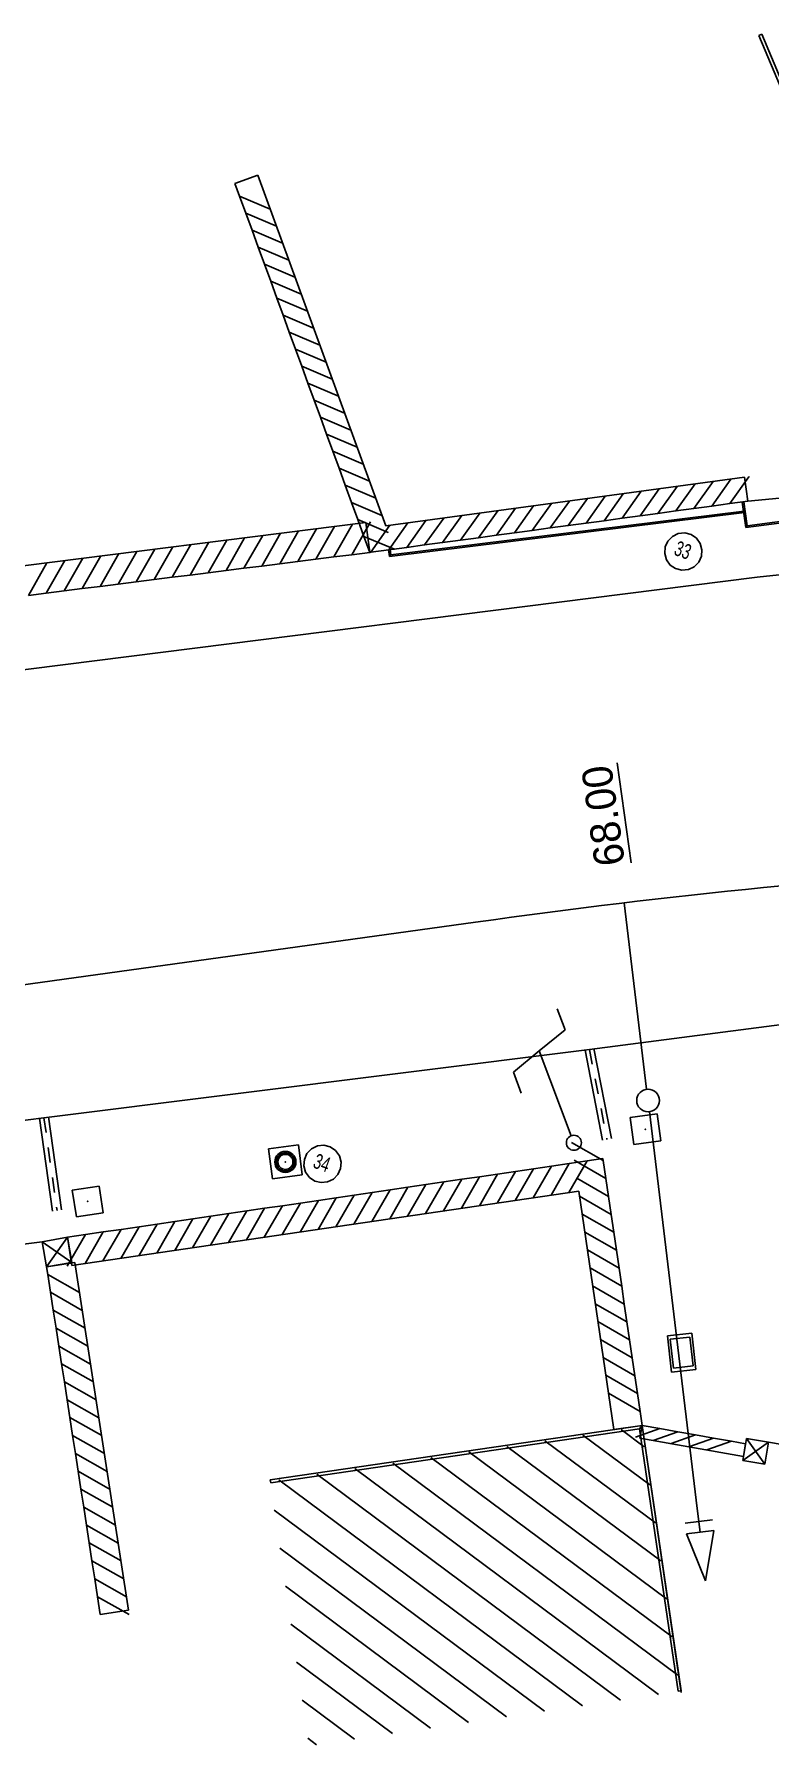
# Model space of a CAD drawing. Extents: x -215 to 206, y -120 to -34.
# Drawn here: x 104.72 to 114.47, y -82.09 to -59.42 of the extents above; entities that cross this region are included whole.
import ezdxf
from ezdxf.enums import TextEntityAlignment as Align

# ---------------------------------------------------------------- set-up
doc = ezdxf.new("R2010")
doc.units = 0
doc.header["$MEASUREMENT"] = 0
for name, color, linetype in [('C_BAT_INDI', 7, 'CONTINUOUS'), ('C_BAT_INDU', 7, 'CONTINUOUS'), ('TOP$BATI', 7, 'CONTINUOUS')]:
    doc.layers.add(name, color=color, linetype=linetype)
doc.styles.add('txt', font='TXT', dxfattribs={"height": 0.2})

# ---------------------------------------------------------------- blocks, each defined once
blk = doc.blocks.new('BRANC')
at = {"layer": 'C_BAT_INDU', "color": 5, "linetype": 'Continuous'}
for p, q in [((-24.1355, 0.1509, -0.0006), (-7.9202, 4.518, -0.0013)), ((-7.9196, -4.5168, 0.0002), (-24.1355, 0.1509, -0.0006)), ((-7.9211, -0.0006, -0.0002), (0, 0)), ((-7.9202, 4.518, -0.0013), (-7.9196, -4.5168, 0.0002)), ((-4.2835, 4.5178, -0.0017), (-4.2829, -4.517, -0.0001))]:
    blk.add_line(p, q, dxfattribs=at)

msp = doc.modelspace()

# ---------------------------------------------------------------- linework, layer by layer
at = {"layer": 'C_BAT_INDI', "color": 5, "linetype": 'Continuous'}
for p, q in [((112.835, -73.4, -0.028), (112.537, -70.931, -0.028)), ((100.827, -72.532, 997.356), (110.567, -71.187, -0.028)), ((113.505, -78.956, -0.028), (112.871, -73.697, -0.028))]:
    msp.add_line(p, q, dxfattribs=at)
msp.add_circle((112.853, -73.549, -0.028), 0.15, dxfattribs=at)
at = {"layer": 'C_BAT_INDI', "color": 5, "linetype": 'Continuous', "extrusion": (0, 0, -1)}
msp.add_arc((-123.862, -165.745, 0.028), 95.488, 81.99693, 91.21692, dxfattribs=at)
at = {"layer": 'TOP$BATI', "color": 7, "linetype": 'Continuous'}
for p, q in [((114.323, -59.436, 991.352), (114.36, -59.42, 991.352)), ((116.453, -64.52, 991.352), (114.323, -59.436, 991.352)), ((114.36, -59.42, 991.352), (116.48, -64.481, 991.352)), ((107.38, -61.397, 991.352), (107.681, -61.288, 991.352)), ((109.378, -65.935, 998.882), (107.681, -61.288, 998.882)), ((114.131, -65.292, 998.882), (109.378, -65.935, 998.882)), ((114.174, -65.609, 998.882), (114.131, -65.292, 998.882)), ((114.174, -65.609, 998.882), (115.295, -65.498, 998.882)), ((114.102, -65.619, 998.871), (114.121, -65.616, 998.871)), ((114.148, -65.957, 998.871), (114.102, -65.619, 998.871)), ((114.121, -65.616, 998.871), (114.165, -65.935, 998.871)), ((109.116, -65.89, 998.365), (103.491, -66.599, 998.365)), ((108.451, -66.377, 998.365), (108.699, -65.943, 998.365)), ((108.699, -65.943, 998.365), (108.451, -66.377, 998.365)), ((108.69, -66.347, 998.365), (108.937, -65.913, 998.365)), ((108.937, -65.913, 998.365), (108.69, -66.347, 998.365)), ((108.928, -66.317, 998.365), (109.175, -65.883, 998.365)), ((109.175, -65.883, 998.365), (108.928, -66.317, 998.365)), ((109.166, -66.287, 998.365), (109.116, -65.89, 998.365)), ((114.131, -65.759, 998.825), (109.427, -66.343, 998.825)), ((109.444, -66.321, 998.825), (114.128, -65.739, 998.825)), ((114.128, -65.739, 998.825), (114.131, -65.759, 998.825)), ((115.424, -65.79, 998.871), (114.148, -65.957, 998.871)), ((114.148, -65.957, 998.871), (114.165, -65.935, 998.871)), ((114.165, -65.935, 998.871), (114.148, -65.957, 998.871)), ((114.165, -65.935, 998.871), (115.401, -65.772, 998.871)), ((106.546, -66.617, 998.365), (106.794, -66.183, 998.365)), ((106.794, -66.183, 998.365), (106.546, -66.617, 998.365)), ((106.785, -66.587, 998.365), (107.032, -66.153, 998.365)), ((107.032, -66.153, 998.365), (106.785, -66.587, 998.365)), ((107.023, -66.557, 998.365), (107.27, -66.123, 998.365)), ((107.27, -66.123, 998.365), (107.023, -66.557, 998.365)), ((107.261, -66.527, 998.365), (107.508, -66.093, 998.365)), ((107.508, -66.093, 998.365), (107.261, -66.527, 998.365)), ((107.499, -66.497, 998.365), (107.747, -66.063, 998.365)), ((107.747, -66.063, 998.365), (107.499, -66.497, 998.365)), ((107.737, -66.467, 998.365), (107.985, -66.033, 998.365)), ((107.985, -66.033, 998.365), (107.737, -66.467, 998.365)), ((107.975, -66.437, 998.365), (108.223, -66.003, 998.365)), ((108.223, -66.003, 998.365), (107.975, -66.437, 998.365)), ((108.213, -66.407, 998.365), (108.461, -65.973, 998.365)), ((108.461, -65.973, 998.365), (108.213, -66.407, 998.365)), ((113.081, -66.215, 991.352), (113.116, -66.136, 991.352)), ((113.116, -66.136, 991.352), (113.176, -66.074, 991.352)), ((113.176, -66.074, 991.352), (113.254, -66.037, 991.352)), ((113.254, -66.037, 991.352), (113.34, -66.028, 991.352)), ((113.34, -66.028, 991.352), (113.423, -66.049, 991.352)), ((113.423, -66.049, 991.352), (113.495, -66.098, 991.352)), ((113.495, -66.098, 991.352), (113.545, -66.168, 991.352)), ((113.545, -66.168, 991.352), (113.568, -66.251, 991.352)), ((114.298, -66.613, 996.853), (120.123, -66.026, 996.853)), ((104.88, -66.827, 998.365), (105.127, -66.393, 998.365)), ((105.127, -66.393, 998.365), (104.88, -66.827, 998.365)), ((105.118, -66.797, 998.365), (105.365, -66.363, 998.365)), ((105.365, -66.363, 998.365), (105.118, -66.797, 998.365)), ((105.356, -66.767, 998.365), (105.603, -66.333, 998.365)), ((105.603, -66.333, 998.365), (105.356, -66.767, 998.365)), ((105.594, -66.737, 998.365), (105.842, -66.303, 998.365)), ((105.842, -66.303, 998.365), (105.594, -66.737, 998.365)), ((105.832, -66.707, 998.365), (106.08, -66.273, 998.365)), ((106.08, -66.273, 998.365), (105.832, -66.707, 998.365)), ((106.07, -66.677, 998.365), (106.318, -66.243, 998.365)), ((106.318, -66.243, 998.365), (106.07, -66.677, 998.365)), ((106.308, -66.647, 998.365), (106.556, -66.213, 998.365)), ((106.556, -66.213, 998.365), (106.308, -66.647, 998.365)), ((108.213, -66.407, 998.365), (107.975, -66.437, 998.365)), ((108.451, -66.377, 998.365), (108.213, -66.407, 998.365)), ((108.69, -66.347, 998.365), (108.451, -66.377, 998.365)), ((108.928, -66.317, 998.365), (108.69, -66.347, 998.365)), ((109.166, -66.287, 998.365), (108.928, -66.317, 998.365)), ((109.415, -66.253, 998.825), (109.435, -66.25, 998.825)), ((109.427, -66.343, 998.825), (109.415, -66.253, 998.825)), ((109.427, -66.343, 998.825), (109.444, -66.321, 998.825)), ((109.444, -66.321, 998.825), (109.427, -66.343, 998.825)), ((109.435, -66.25, 998.825), (109.444, -66.321, 998.825)), ((113.074, -66.301, 991.352), (113.081, -66.215, 991.352)), ((113.097, -66.384, 991.352), (113.074, -66.301, 991.352)), ((113.148, -66.454, 991.352), (113.097, -66.384, 991.352)), ((113.562, -66.337, 991.352), (113.526, -66.416, 991.352)), ((113.568, -66.251, 991.352), (113.562, -66.337, 991.352)), ((103.938, -67.924, 996.853), (114.298, -66.613, 996.853)), ((104.642, -66.857, 998.365), (104.889, -66.423, 998.365)), ((104.889, -66.423, 998.365), (104.642, -66.857, 998.365)), ((106.546, -66.617, 998.365), (106.308, -66.647, 998.365)), ((106.785, -66.587, 998.365), (106.546, -66.617, 998.365)), ((107.023, -66.557, 998.365), (106.785, -66.587, 998.365)), ((107.261, -66.527, 998.365), (107.023, -66.557, 998.365)), ((107.499, -66.497, 998.365), (107.261, -66.527, 998.365)), ((107.737, -66.467, 998.365), (107.499, -66.497, 998.365)), ((107.975, -66.437, 998.365), (107.737, -66.467, 998.365)), ((113.219, -66.502, 991.352), (113.148, -66.454, 991.352)), ((113.303, -66.524, 991.352), (113.219, -66.502, 991.352)), ((113.389, -66.515, 991.352), (113.303, -66.524, 991.352)), ((113.466, -66.478, 991.352), (113.389, -66.515, 991.352)), ((113.526, -66.416, 991.352), (113.466, -66.478, 991.352)), ((104.88, -66.827, 998.365), (104.642, -66.857, 998.365)), ((105.118, -66.797, 998.365), (104.88, -66.827, 998.365)), ((105.356, -66.767, 998.365), (105.118, -66.797, 998.365)), ((105.594, -66.737, 998.365), (105.356, -66.767, 998.365)), ((105.832, -66.707, 998.365), (105.594, -66.737, 998.365)), ((106.07, -66.677, 998.365), (105.832, -66.707, 998.365)), ((106.308, -66.647, 998.365), (106.07, -66.677, 998.365)), ((112.077, -72.872, 996.118), (120.542, -71.773, 996.118)), ((111.65, -72.333, 998.291), (111.756, -72.614, 998.291)), ((111.756, -72.614, 998.291), (111.412, -72.893, 998.291)), ((104.848, -73.777, 996.118), (112.077, -72.872, 996.118)), ((111.412, -72.893, 998.291), (111.069, -73.172, 998.291)), ((111.412, -72.893, 998.291), (111.836, -74.016, 998.291)), ((112.018, -72.883, 998.146), (112.25, -74.077, 998.146)), ((112.077, -72.872, 998.146), (112.115, -73.068, 998.146)), ((112.136, -72.86, 998.146), (112.368, -74.054, 998.146)), ((111.069, -73.172, 998.291), (111.174, -73.453, 998.291)), ((112.153, -73.264, 998.193), (112.192, -73.461, 998.193)), ((112.23, -73.657, 998.24), (112.268, -73.853, 998.24)), ((101.525, -74.215, 996.118), (104.848, -73.777, 996.118)), ((104.788, -73.785, 997.757), (104.963, -75.014, 997.757)), ((104.848, -73.777, 997.757), (104.876, -73.975, 997.757)), ((104.907, -73.768, 997.757), (105.081, -74.997, 997.757)), ((112.975, -73.728, 998.31), (112.618, -73.775, 998.31)), ((112.618, -73.775, 998.31), (112.664, -74.132, 998.31)), ((113.021, -74.086, 998.31), (112.975, -73.728, 998.31)), ((112.26, -74.346, 997.996), (111.841, -74.104, 997.996)), ((111.841, -74.104, 997.996), (112.26, -74.346, 997.996)), ((112.306, -74.05, 998.286), (112.309, -74.066, 998.286)), ((112.664, -74.132, 998.31), (113.021, -74.086, 998.31)), ((104.904, -74.173, 997.821), (104.932, -74.371, 997.821)), ((108.22, -74.139, 998.069), (107.824, -74.19, 998.069)), ((107.824, -74.19, 998.069), (107.875, -74.587, 998.069)), ((108.272, -74.536, 998.069), (108.22, -74.139, 998.069)), ((108.292, -74.415, 991.352), (108.299, -74.329, 991.352)), ((108.299, -74.329, 991.352), (108.334, -74.25, 991.352)), ((108.334, -74.25, 991.352), (108.394, -74.189, 991.352)), ((108.394, -74.189, 991.352), (108.472, -74.151, 991.352)), ((108.472, -74.151, 991.352), (108.558, -74.142, 991.352)), ((108.558, -74.142, 991.352), (108.641, -74.164, 991.352)), ((108.641, -74.164, 991.352), (108.713, -74.212, 991.352)), ((108.713, -74.212, 991.352), (108.763, -74.282, 991.352)), ((108.763, -74.282, 991.352), (108.786, -74.365, 991.352)), ((112.295, -74.584, 997.996), (111.876, -74.342, 997.996)), ((111.876, -74.342, 997.996), (112.295, -74.584, 997.996)), ((112.047, -74.349, 997.996), (112.256, -74.318, 997.996)), ((112.256, -74.318, 997.996), (112.26, -74.346, 997.996)), ((104.96, -74.569, 997.885), (104.988, -74.767, 997.885)), ((107.875, -74.587, 998.069), (108.272, -74.536, 998.069)), ((108.316, -74.498, 991.352), (108.292, -74.415, 991.352)), ((108.366, -74.568, 991.352), (108.316, -74.498, 991.352)), ((108.437, -74.617, 991.352), (108.366, -74.568, 991.352)), ((108.745, -74.53, 991.352), (108.684, -74.592, 991.352)), ((108.78, -74.451, 991.352), (108.745, -74.53, 991.352)), ((108.786, -74.365, 991.352), (108.78, -74.451, 991.352)), ((110.622, -74.559, 997.996), (110.38, -74.978, 997.996)), ((110.38, -74.978, 997.996), (110.622, -74.559, 997.996)), ((110.385, -74.593, 997.996), (110.622, -74.559, 997.996)), ((110.859, -74.524, 997.996), (110.618, -74.943, 997.996)), ((110.618, -74.943, 997.996), (110.859, -74.524, 997.996)), ((110.622, -74.559, 997.996), (110.859, -74.524, 997.996)), ((111.097, -74.489, 997.996), (110.855, -74.908, 997.996)), ((110.855, -74.908, 997.996), (111.097, -74.489, 997.996)), ((110.859, -74.524, 997.996), (111.097, -74.489, 997.996)), ((111.334, -74.454, 997.996), (111.093, -74.873, 997.996)), ((111.093, -74.873, 997.996), (111.334, -74.454, 997.996)), ((111.097, -74.489, 997.996), (111.334, -74.454, 997.996)), ((111.572, -74.419, 997.996), (111.33, -74.839, 997.996)), ((111.33, -74.839, 997.996), (111.572, -74.419, 997.996)), ((111.334, -74.454, 997.996), (111.572, -74.419, 997.996)), ((111.809, -74.384, 997.996), (111.568, -74.804, 997.996)), ((111.568, -74.804, 997.996), (111.809, -74.384, 997.996)), ((111.572, -74.419, 997.996), (111.809, -74.384, 997.996)), ((112.047, -74.349, 997.996), (111.805, -74.769, 997.996)), ((111.805, -74.769, 997.996), (112.047, -74.349, 997.996)), ((111.809, -74.384, 997.996), (112.047, -74.349, 997.996)), ((112.26, -74.346, 997.996), (112.295, -74.584, 997.996)), ((105.216, -75.737, 997.996), (111.935, -74.749, 997.996)), ((105.58, -74.683, 997.993), (105.224, -74.736, 997.993)), ((105.224, -74.736, 997.993), (105.278, -75.092, 997.993)), ((105.634, -75.038, 997.993), (105.58, -74.683, 997.993)), ((108.521, -74.638, 991.352), (108.437, -74.617, 991.352)), ((108.607, -74.629, 991.352), (108.521, -74.638, 991.352)), ((108.684, -74.592, 991.352), (108.607, -74.629, 991.352)), ((109.197, -74.768, 997.996), (108.956, -75.188, 997.996)), ((108.956, -75.188, 997.996), (109.197, -74.768, 997.996)), ((108.96, -74.803, 997.996), (109.197, -74.768, 997.996)), ((109.435, -74.733, 997.996), (109.193, -75.153, 997.996)), ((109.193, -75.153, 997.996), (109.435, -74.733, 997.996)), ((109.197, -74.768, 997.996), (109.435, -74.733, 997.996)), ((109.672, -74.698, 997.996), (109.43, -75.118, 997.996)), ((109.43, -75.118, 997.996), (109.672, -74.698, 997.996)), ((109.435, -74.733, 997.996), (109.672, -74.698, 997.996)), ((109.91, -74.663, 997.996), (109.668, -75.083, 997.996)), ((109.668, -75.083, 997.996), (109.91, -74.663, 997.996)), ((109.672, -74.698, 997.996), (109.91, -74.663, 997.996)), ((110.147, -74.628, 997.996), (109.905, -75.048, 997.996)), ((109.905, -75.048, 997.996), (110.147, -74.628, 997.996)), ((109.91, -74.663, 997.996), (110.147, -74.628, 997.996)), ((110.385, -74.593, 997.996), (110.143, -75.013, 997.996)), ((110.143, -75.013, 997.996), (110.385, -74.593, 997.996)), ((110.147, -74.628, 997.996), (110.385, -74.593, 997.996)), ((112.33, -74.821, 997.996), (111.91, -74.579, 997.996)), ((111.91, -74.579, 997.996), (112.33, -74.821, 997.996)), ((111.935, -74.749, 997.996), (112.399, -77.91, 997.996)), ((112.295, -74.584, 997.996), (112.33, -74.821, 997.996)), ((105.016, -74.965, 997.949), (105.022, -75.006, 997.949)), ((107.535, -75.012, 997.996), (107.293, -75.432, 997.996)), ((107.293, -75.432, 997.996), (107.535, -75.012, 997.996)), ((107.298, -75.047, 997.996), (107.535, -75.012, 997.996)), ((107.772, -74.977, 997.996), (107.531, -75.397, 997.996)), ((107.531, -75.397, 997.996), (107.772, -74.977, 997.996)), ((107.535, -75.012, 997.996), (107.772, -74.977, 997.996)), ((108.01, -74.943, 997.996), (107.768, -75.362, 997.996)), ((107.768, -75.362, 997.996), (108.01, -74.943, 997.996)), ((107.772, -74.977, 997.996), (108.01, -74.943, 997.996)), ((108.247, -74.908, 997.996), (108.006, -75.327, 997.996)), ((108.006, -75.327, 997.996), (108.247, -74.908, 997.996)), ((108.01, -74.943, 997.996), (108.247, -74.908, 997.996)), ((108.485, -74.873, 997.996), (108.243, -75.292, 997.996)), ((108.243, -75.292, 997.996), (108.485, -74.873, 997.996)), ((108.247, -74.908, 997.996), (108.485, -74.873, 997.996)), ((108.722, -74.838, 997.996), (108.481, -75.257, 997.996)), ((108.481, -75.257, 997.996), (108.722, -74.838, 997.996)), ((108.485, -74.873, 997.996), (108.722, -74.838, 997.996)), ((108.96, -74.803, 997.996), (108.718, -75.222, 997.996)), ((108.718, -75.222, 997.996), (108.96, -74.803, 997.996)), ((108.722, -74.838, 997.996), (108.96, -74.803, 997.996)), ((112.365, -75.058, 997.996), (111.945, -74.817, 997.996)), ((111.945, -74.817, 997.996), (112.365, -75.058, 997.996)), ((112.33, -74.821, 997.996), (112.365, -75.058, 997.996)), ((105.278, -75.092, 997.993), (105.634, -75.038, 997.993)), ((106.11, -75.222, 997.996), (105.869, -75.641, 997.996)), ((105.869, -75.641, 997.996), (106.11, -75.222, 997.996)), ((105.873, -75.257, 997.996), (106.11, -75.222, 997.996)), ((106.348, -75.187, 997.996), (106.106, -75.606, 997.996)), ((106.106, -75.606, 997.996), (106.348, -75.187, 997.996)), ((106.11, -75.222, 997.996), (106.348, -75.187, 997.996)), ((106.585, -75.152, 997.996), (106.344, -75.572, 997.996)), ((106.344, -75.572, 997.996), (106.585, -75.152, 997.996)), ((106.348, -75.187, 997.996), (106.585, -75.152, 997.996)), ((106.823, -75.117, 997.996), (106.581, -75.537, 997.996)), ((106.581, -75.537, 997.996), (106.823, -75.117, 997.996)), ((106.585, -75.152, 997.996), (106.823, -75.117, 997.996)), ((107.06, -75.082, 997.996), (106.819, -75.502, 997.996)), ((106.819, -75.502, 997.996), (107.06, -75.082, 997.996)), ((106.823, -75.117, 997.996), (107.06, -75.082, 997.996)), ((107.298, -75.047, 997.996), (107.056, -75.467, 997.996)), ((107.056, -75.467, 997.996), (107.298, -75.047, 997.996)), ((107.06, -75.082, 997.996), (107.298, -75.047, 997.996)), ((112.4, -75.296, 997.996), (111.98, -75.054, 997.996)), ((111.98, -75.054, 997.996), (112.4, -75.296, 997.996)), ((112.365, -75.058, 997.996), (112.4, -75.296, 997.996)), ((103.764, -75.558, 997.924), (104.825, -75.42, 997.924)), ((105.161, -75.361, 997.996), (104.825, -75.42, 997.996)), ((104.825, -75.42, 997.996), (104.884, -75.755, 997.996)), ((105.219, -75.697, 997.996), (104.825, -75.42, 997.996)), ((105.161, -75.361, 997.996), (104.884, -75.755, 997.996)), ((105.398, -75.327, 997.996), (105.156, -75.746, 997.996)), ((105.156, -75.746, 997.996), (105.398, -75.327, 997.996)), ((105.161, -75.361, 997.996), (105.398, -75.327, 997.996)), ((105.161, -75.361, 997.996), (105.216, -75.737, 997.996)), ((105.219, -75.697, 997.996), (105.161, -75.361, 997.996)), ((105.635, -75.291, 997.996), (105.394, -75.711, 997.996)), ((105.394, -75.711, 997.996), (105.635, -75.291, 997.996)), ((105.398, -75.327, 997.996), (105.635, -75.291, 997.996)), ((105.873, -75.257, 997.996), (105.631, -75.676, 997.996)), ((105.631, -75.676, 997.996), (105.873, -75.257, 997.996)), ((105.635, -75.291, 997.996), (105.873, -75.257, 997.996)), ((112.434, -75.533, 997.996), (112.015, -75.292, 997.996)), ((112.015, -75.292, 997.996), (112.434, -75.533, 997.996)), ((112.4, -75.296, 997.996), (112.434, -75.533, 997.996)), ((104.884, -75.755, 997.996), (105.219, -75.697, 997.996)), ((104.884, -75.755, 997.996), (105.219, -75.697, 997.996)), ((104.884, -75.755, 997.996), (105.26, -75.698, 997.996)), ((105.971, -80.303, 997.996), (105.26, -75.698, 997.996)), ((112.469, -75.771, 997.996), (112.05, -75.529, 997.996)), ((112.05, -75.529, 997.996), (112.469, -75.771, 997.996)), ((112.434, -75.533, 997.996), (112.469, -75.771, 997.996)), ((104.899, -75.854, 997.996), (104.884, -75.755, 997.996)), ((104.936, -76.091, 997.996), (104.899, -75.854, 997.996)), ((104.899, -75.854, 997.996), (105.321, -76.093, 997.996)), ((105.321, -76.093, 997.996), (104.899, -75.854, 997.996)), ((112.504, -76.008, 997.996), (112.085, -75.767, 997.996)), ((112.085, -75.767, 997.996), (112.504, -76.008, 997.996)), ((112.469, -75.771, 997.996), (112.504, -76.008, 997.996)), ((104.972, -76.328, 997.996), (104.936, -76.091, 997.996)), ((104.936, -76.091, 997.996), (105.357, -76.33, 997.996)), ((105.357, -76.33, 997.996), (104.936, -76.091, 997.996)), ((112.539, -76.246, 997.996), (112.119, -76.004, 997.996)), ((112.119, -76.004, 997.996), (112.539, -76.246, 997.996)), ((112.504, -76.008, 997.996), (112.539, -76.246, 997.996)), ((105.009, -76.566, 997.996), (104.972, -76.328, 997.996)), ((104.972, -76.328, 997.996), (105.394, -76.567, 997.996)), ((105.394, -76.567, 997.996), (104.972, -76.328, 997.996)), ((112.574, -76.483, 997.996), (112.154, -76.242, 997.996)), ((112.154, -76.242, 997.996), (112.574, -76.483, 997.996)), ((112.539, -76.246, 997.996), (112.574, -76.483, 997.996)), ((105.046, -76.803, 997.996), (105.009, -76.566, 997.996)), ((105.009, -76.566, 997.996), (105.43, -76.804, 997.996)), ((105.43, -76.804, 997.996), (105.009, -76.566, 997.996)), ((112.609, -76.721, 997.996), (112.189, -76.479, 997.996)), ((112.189, -76.479, 997.996), (112.609, -76.721, 997.996)), ((112.574, -76.483, 997.996), (112.609, -76.721, 997.996)), ((105.082, -77.04, 997.996), (105.046, -76.803, 997.996)), ((105.046, -76.803, 997.996), (105.467, -77.041, 997.996)), ((105.467, -77.041, 997.996), (105.046, -76.803, 997.996)), ((112.643, -76.958, 997.996), (112.224, -76.716, 997.996)), ((112.224, -76.716, 997.996), (112.643, -76.958, 997.996)), ((112.609, -76.721, 997.996), (112.643, -76.958, 997.996)), ((113.111, -76.667, 998.424), (113.435, -76.632, 998.424)), ((113.162, -77.147, 998.424), (113.111, -76.667, 998.424)), ((113.148, -76.712, 998.424), (113.408, -76.684, 998.424)), ((113.19, -77.095, 998.424), (113.148, -76.712, 998.424)), ((113.408, -76.684, 998.424), (113.449, -77.067, 998.424)), ((113.435, -76.632, 998.424), (113.487, -77.112, 998.424)), ((105.119, -77.277, 997.996), (105.082, -77.04, 997.996)), ((105.082, -77.04, 997.996), (105.504, -77.278, 997.996)), ((105.504, -77.278, 997.996), (105.082, -77.04, 997.996)), ((112.678, -77.196, 997.996), (112.259, -76.954, 997.996)), ((112.259, -76.954, 997.996), (112.678, -77.196, 997.996)), ((112.643, -76.958, 997.996), (112.678, -77.196, 997.996)), ((105.156, -77.514, 997.996), (105.119, -77.277, 997.996)), ((105.119, -77.277, 997.996), (105.54, -77.516, 997.996)), ((105.54, -77.516, 997.996), (105.119, -77.277, 997.996)), ((112.713, -77.433, 997.996), (112.293, -77.191, 997.996)), ((112.293, -77.191, 997.996), (112.713, -77.433, 997.996)), ((112.678, -77.196, 997.996), (112.713, -77.433, 997.996)), ((113.487, -77.112, 998.424), (113.162, -77.147, 998.424)), ((113.449, -77.067, 998.424), (113.19, -77.095, 998.424)), ((105.192, -77.752, 997.996), (105.156, -77.514, 997.996)), ((105.156, -77.514, 997.996), (105.577, -77.753, 997.996)), ((105.577, -77.753, 997.996), (105.156, -77.514, 997.996)), ((112.748, -77.671, 997.996), (112.328, -77.429, 997.996)), ((112.328, -77.429, 997.996), (112.748, -77.671, 997.996)), ((112.713, -77.433, 997.996), (112.748, -77.671, 997.996)), ((112.748, -77.671, 997.996), (112.775, -77.855, 997.996)), ((105.229, -77.989, 997.996), (105.192, -77.752, 997.996)), ((105.192, -77.752, 997.996), (105.614, -77.99, 997.996)), ((105.614, -77.99, 997.996), (105.192, -77.752, 997.996)), ((107.848, -78.578, 998.511), (112.775, -77.855, 998.511)), ((112.741, -77.9, 998.511), (107.853, -78.617, 998.511)), ((112.775, -77.855, 998.511), (112.399, -77.91, 998.511)), ((112.495, -77.91, 998.511), (112.802, -78.139, 998.511)), ((113.011, -77.897, 998.511), (112.686, -78.012, 998.511)), ((112.686, -78.012, 998.511), (113.011, -77.897, 998.511)), ((112.775, -77.855, 998.511), (112.741, -77.9, 998.511)), ((112.741, -77.9, 998.511), (112.775, -77.855, 998.511)), ((113.251, -81.378, 998.511), (112.741, -77.9, 998.511)), ((112.775, -77.855, 998.511), (112.745, -78.022, 998.511)), ((112.775, -77.855, 998.511), (113.294, -81.392, 998.511)), ((112.775, -77.855, 998.511), (113.011, -77.897, 998.511)), ((112.775, -77.855, 998.511), (113.291, -81.372, 998.511)), ((113.248, -77.939, 998.511), (112.922, -78.054, 998.511)), ((112.922, -78.054, 998.511), (113.248, -77.939, 998.511)), ((113.011, -77.897, 998.511), (113.248, -77.939, 998.511)), ((113.248, -77.939, 998.511), (113.484, -77.98, 998.511)), ((105.266, -78.226, 997.996), (105.229, -77.989, 997.996)), ((105.229, -77.989, 997.996), (105.65, -78.227, 997.996)), ((105.65, -78.227, 997.996), (105.229, -77.989, 997.996)), ((110.984, -78.132, 998.511), (113.024, -79.651, 998.511)), ((111.487, -78.058, 998.511), (112.95, -79.147, 998.511)), ((111.991, -77.984, 998.511), (112.876, -78.643, 998.511)), ((112.745, -78.022, 998.511), (114.116, -78.265, 998.511)), ((113.484, -77.98, 998.511), (113.159, -78.096, 998.511)), ((113.159, -78.096, 998.511), (113.484, -77.98, 998.511)), ((113.72, -78.022, 998.511), (113.395, -78.137, 998.511)), ((113.395, -78.137, 998.511), (113.72, -78.022, 998.511)), ((113.484, -77.98, 998.511), (113.72, -78.022, 998.511)), ((113.957, -78.064, 998.511), (113.632, -78.179, 998.511)), ((113.632, -78.179, 998.511), (113.957, -78.064, 998.511)), ((113.72, -78.022, 998.511), (113.957, -78.064, 998.511)), ((113.957, -78.064, 998.511), (114.145, -78.097, 998.511)), ((114.157, -78.028, 998.547), (114.108, -78.321, 998.547)), ((114.45, -78.077, 998.547), (114.108, -78.321, 998.547)), ((114.145, -78.097, 998.547), (114.116, -78.265, 998.547)), ((114.45, -78.077, 998.547), (114.157, -78.028, 998.547)), ((114.401, -78.37, 998.547), (114.157, -78.028, 998.547)), ((114.401, -78.37, 998.547), (114.45, -78.077, 998.547)), ((114.45, -78.077, 998.547), (117.595, -78.617, 998.547)), ((105.302, -78.463, 997.996), (105.266, -78.226, 997.996)), ((105.266, -78.226, 997.996), (105.687, -78.464, 997.996)), ((105.687, -78.464, 997.996), (105.266, -78.226, 997.996)), ((109.472, -78.354, 998.511), (113.246, -81.162, 998.511)), ((109.976, -78.28, 998.511), (113.172, -80.658, 998.511)), ((110.48, -78.206, 998.511), (113.098, -80.154, 998.511)), ((114.108, -78.321, 998.547), (114.401, -78.37, 998.547)), ((114.108, -78.321, 998.547), (114.401, -78.37, 998.547)), ((105.339, -78.7, 997.996), (105.302, -78.463, 997.996)), ((105.302, -78.463, 997.996), (105.724, -78.702, 997.996)), ((105.724, -78.702, 997.996), (105.302, -78.463, 997.996)), ((107.853, -78.617, 998.511), (107.848, -78.578, 998.511)), ((107.961, -78.575, 998.511), (111.984, -81.569, 998.511)), ((108.465, -78.501, 998.511), (112.488, -81.495, 998.511)), ((108.968, -78.427, 998.511), (112.992, -81.422, 998.511)), ((105.375, -78.937, 997.996), (105.339, -78.7, 997.996)), ((105.339, -78.7, 997.996), (105.76, -78.939, 997.996)), ((105.76, -78.939, 997.996), (105.339, -78.7, 997.996)), ((105.412, -79.175, 997.996), (105.375, -78.937, 997.996)), ((105.375, -78.937, 997.996), (105.797, -79.176, 997.996)), ((105.797, -79.176, 997.996), (105.375, -78.937, 997.996)), ((107.901, -78.979, 998.533), (111.481, -81.643, 998.533)), ((105.449, -79.412, 997.996), (105.412, -79.175, 997.996)), ((105.412, -79.175, 997.996), (105.833, -79.413, 997.996)), ((105.833, -79.413, 997.996), (105.412, -79.175, 997.996)), ((105.485, -79.649, 997.996), (105.449, -79.412, 997.996)), ((105.449, -79.412, 997.996), (105.87, -79.65, 997.996)), ((105.87, -79.65, 997.996), (105.449, -79.412, 997.996)), ((107.975, -79.483, 998.56), (110.977, -81.717, 998.56)), ((105.522, -79.886, 997.996), (105.485, -79.649, 997.996)), ((105.485, -79.649, 997.996), (105.907, -79.888, 997.996)), ((105.907, -79.888, 997.996), (105.485, -79.649, 997.996)), ((105.558, -80.124, 997.996), (105.522, -79.886, 997.996)), ((105.522, -79.886, 997.996), (105.943, -80.125, 997.996)), ((105.943, -80.125, 997.996), (105.522, -79.886, 997.996)), ((108.048, -79.986, 998.588), (110.473, -81.791, 998.588)), ((105.595, -80.361, 997.996), (105.558, -80.124, 997.996)), ((105.558, -80.124, 997.996), (105.98, -80.362, 997.996)), ((105.98, -80.362, 997.996), (105.558, -80.124, 997.996)), ((105.595, -80.361, 997.996), (105.971, -80.303, 997.996)), ((108.122, -80.49, 998.615), (109.969, -81.865, 998.615)), ((108.196, -80.994, 998.642), (109.466, -81.939, 998.642)), ((108.27, -81.497, 998.67), (108.962, -82.013, 998.67)), ((113.291, -81.372, 998.511), (113.251, -81.378, 998.511)), ((108.344, -82.001, 998.697), (108.458, -82.087, 998.697))]:
    msp.add_line(p, q, dxfattribs=at)
at = {"layer": 'TOP$BATI', "color": 7, "linetype": 'Continuous', "extrusion": (-5.52985e-09, 0, 1), "elevation": 998.882}
msp.add_lwpolyline([(108.183, -63.594), (108.1, -63.369), (108.504, -63.541), (108.1, -63.369), (108.018, -63.144), (108.421, -63.316), (108.018, -63.144), (107.936, -62.918), (108.339, -63.09), (107.936, -62.918), (107.853, -62.693), (108.257, -62.865), (107.853, -62.693), (107.771, -62.467), (108.175, -62.639), (107.771, -62.467), (107.689, -62.242), (108.092, -62.414), (107.689, -62.242), (107.606, -62.016), (108.01, -62.188), (107.606, -62.016), (107.524, -61.791), (107.928, -61.963), (107.524, -61.791), (107.442, -61.566), (107.845, -61.737), (107.442, -61.566), (107.38, -61.397)], dxfattribs=at)
at = {"layer": 'TOP$BATI', "color": 7, "linetype": 'Continuous', "elevation": 998.882}
msp.add_lwpolyline([(114.174, -65.609), (113.936, -65.641), (114.19, -65.284), (113.936, -65.641), (113.698, -65.673), (113.952, -65.316), (113.698, -65.673), (113.46, -65.705), (113.715, -65.348), (113.46, -65.705), (113.222, -65.738), (113.477, -65.38), (113.222, -65.738), (112.984, -65.77), (113.239, -65.413), (112.984, -65.77), (112.747, -65.802), (113.001, -65.445), (112.747, -65.802), (112.509, -65.834), (112.763, -65.477), (112.509, -65.834), (112.271, -65.867), (112.525, -65.509), (112.271, -65.867), (112.033, -65.899), (112.287, -65.541), (112.033, -65.899), (111.795, -65.931), (112.05, -65.574), (111.795, -65.931), (111.558, -65.963), (111.812, -65.606), (111.558, -65.963), (111.32, -65.995), (111.574, -65.638), (111.32, -65.995), (111.082, -66.028), (111.336, -65.67), (111.082, -66.028), (110.844, -66.06), (111.098, -65.702), (110.844, -66.06), (110.606, -66.092), (110.861, -65.735), (110.606, -66.092), (110.368, -66.124), (110.623, -65.767), (110.368, -66.124), (110.13, -66.156), (110.385, -65.799), (110.13, -66.156), (109.893, -66.188), (110.147, -65.831), (109.893, -66.188), (109.655, -66.221), (109.909, -65.863), (109.655, -66.221), (109.417, -66.253), (109.671, -65.895), (109.417, -66.253), (109.179, -66.285), (109.434, -65.928), (109.179, -66.285), (109.166, -66.287), (109.088, -66.074), (109.492, -66.246), (109.088, -66.074), (109.006, -65.849), (109.409, -66.021), (109.006, -65.849), (108.924, -65.624), (109.327, -65.796), (108.924, -65.624), (108.841, -65.398), (109.245, -65.57), (108.841, -65.398), (108.759, -65.172), (109.162, -65.345), (108.759, -65.172), (108.677, -64.947), (109.08, -65.119), (108.677, -64.947), (108.594, -64.722), (108.998, -64.894), (108.594, -64.722), (108.512, -64.496), (108.915, -64.668), (108.512, -64.496), (108.43, -64.271), (108.833, -64.443), (108.43, -64.271), (108.347, -64.045), (108.751, -64.217), (108.347, -64.045), (108.265, -63.82), (108.668, -63.992), (108.265, -63.82), (108.183, -63.594), (108.586, -63.766), (108.183, -63.594)], dxfattribs=at)
at = {"layer": 'TOP$BATI', "color": 7, "linetype": 'Continuous'}
for centre, radius in [((111.871, -74.109, 998.291), 0.1), ((108.048, -74.363, 998.069), 0.14), ((108.048, -74.363, 998.069), 0.12), ((108.048, -74.363, 998.069), 0.1)]:
    msp.add_circle(centre, radius, dxfattribs=at)
for p in [(112.819, -73.93, 998.31), (108.048, -74.363, 998.069), (105.429, -74.887, 997.993)]:
    msp.add_point(p, dxfattribs=at)

# ---------------------------------------------------------------- block references
at = {"layer": 'C_BAT_INDU', "color": 5, "linetype": 'Continuous', "xscale": 0.0400005853025144, "yscale": 0.0400005853025144, "zscale": 0.0400003725296627, "rotation": 97.00091912144073}
msp.add_blockref('BRANC', (113.505, -78.956, -0.028), dxfattribs=at)

# ---------------------------------------------------------------- texts
at = {"layer": 'C_BAT_INDI', "color": 215, "linetype": 'Continuous', "style": 'txt'}
msp.add_text('%%U68.00', height=0.4, rotation=98, dxfattribs=at).set_placement((112.258, -69.778, 87.146), align=Align.MIDDLE)
at = {"layer": 'TOP$BATI', "color": 7, "linetype": 'Continuous', "style": 'txt', "width": 0.6995}
for s, p in [('33', (113.282, -66.35, -7.648)), ('34', (108.499, -74.469, -7.648))]:
    msp.add_text(s, height=0.2, rotation=340, dxfattribs=at).set_placement(p, align=Align.CENTER)

doc.saveas('drawing.dxf')
